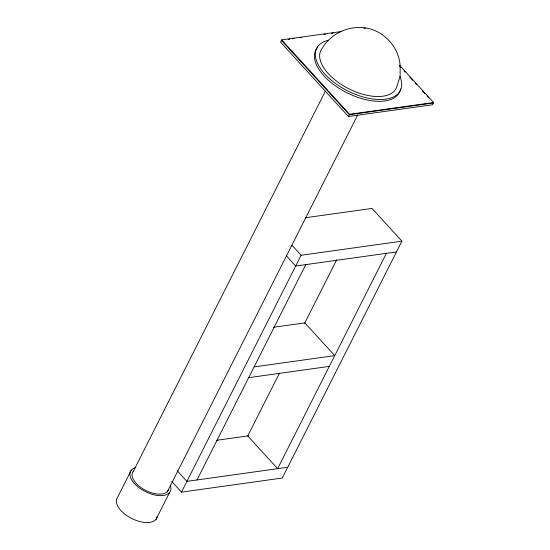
<?xml version="1.0" encoding="UTF-8"?>
<svg xmlns="http://www.w3.org/2000/svg" width="550" height="550" viewBox="0 0 550 550"><rect width="100%" height="100%" fill="white"/><g stroke="black" fill="none" stroke-linecap="round" stroke-linejoin="round"><path stroke-width="0.82" d="M341.894 31.453L281.648 39.875L280.521 42.116L348.439 116.517L432.444 104.775L433.579 102.527L399.616 65.326M131.278 470.223L117.679 497.138A22.261 11.433 26.8 0 0 132.028 518.643A22.261 11.433 26.8 0 0 157.245 516.684M133.375 471.226L325.38 91.128M348.439 116.517L349.573 114.276L433.579 102.527M167.269 491.906L357.727 114.868M155.994 519.393L169.593 492.477M171.696 481.429L181.466 492.133L301.125 255.262L401.926 241.161L372.041 208.423L305.119 217.786M196.989 479.957L305.766 264.619M279.489 373.099L247.748 435.944L277.633 468.676L386.409 253.337M304.652 323.29L336.779 259.683M401.926 241.161L282.274 478.033L181.466 492.133M363.956 28.366L365.654 28.126M288.214 39.373L289.912 39.139M292.456 38.782L294.154 38.541M300.094 37.716L301.792 37.476M323.847 34.389L325.545 34.155M331.485 33.323L333.183 33.089M433.352 102.981L349.346 114.723L281.421 40.322M396.488 251.928L295.68 266.028L286.488 255.956M273.446 327.278L304.851 322.891L334.737 355.623L254.093 366.905M248.655 377.671L329.299 366.389M216.322 440.337L248.511 435.834M287.712 467.266L186.911 481.367L177.134 470.663M399.389 65.78L401.115 67.671M403.996 70.819L405.144 72.084M409.75 77.124L412.624 80.279M415.504 83.435L416.659 84.693M422.414 90.998L424.717 93.521M427.02 96.044L428.746 97.934M281.648 39.875L349.573 114.276M291.926 245.19L301.125 255.262M170.266 485.066A22.261 11.433 26.8 0 1 145.626 491.728A22.261 11.433 26.8 0 1 135.19 467.741M168.534 489.541A19.917 10.23 26.8 0 1 145.551 490.346A19.917 10.23 26.8 0 1 133.292 471.398M399.96 76.457A46.86 24.062 26.8 0 1 377.431 99.461A46.86 24.062 26.8 0 1 323.317 72.277A46.86 24.062 26.8 0 1 327.993 40.301M400.586 88.921A46.86 24.062 26.8 0 1 347.497 93.046A46.86 24.062 26.8 0 1 317.281 47.781M400.173 67.073L400.098 76.457L397.196 85.36A42.171 21.656 26.8 0 1 349.415 89.066A42.171 21.656 26.8 0 1 322.224 48.324C332.441 30.656 355.761 22.626 374.694 30.47C389.049 36.609 399.939 51.308 400.173 67.073"/></g></svg>
